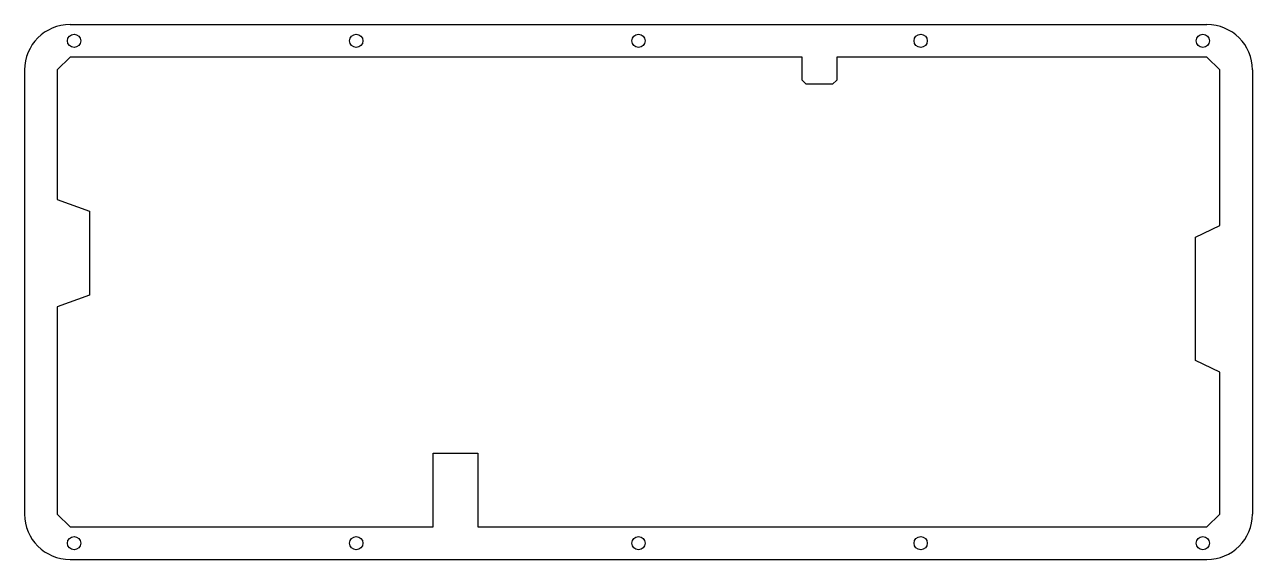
# Model space of a CAD drawing. Header units: millimetres. Extents: x 36 to 338, y -346 to -215.
import ezdxf

# ---------------------------------------------------------------- set-up
doc = ezdxf.new("R2010")
doc.units = ezdxf.units.MM
doc.header["$MEASUREMENT"] = 0

msp = doc.modelspace()

# ---------------------------------------------------------------- linework, layer by layer
at = {"linetype": 'Continuous'}
for p, q in [((47.62, -214.89), (327.02, -214.89)), ((36.45, -226.07), (36.45, -335.29)), ((338.2, -226.07), (338.2, -335.29)), ((47.62, -346.46), (327.02, -346.46))]:
    msp.add_line(p, q, dxfattribs=at)
msp.add_lwpolyline([(228.53, -229.57), (227.53, -228.57), (227.53, -222.89), (47.62, -222.89), (44.45, -226.07), (44.45, -257.92), (52.41, -260.81), (52.45, -268.47), (52.45, -281.45), (44.45, -284.36), (44.45, -335.29), (47.62, -338.46), (136.88, -338.46), (136.88, -320.29), (147.88, -320.29), (147.88, -338.46), (327.02, -338.46), (330.2, -335.29), (330.2, -300.36), (324.2, -297.56), (324.2, -267.15), (330.2, -264.36), (330.2, -226.07), (327.02, -222.89), (236.03, -222.89), (236.03, -228.57), (235.03, -229.57)], close=True)
for centre in [(48.62, -218.89), (117.97, -218.89), (187.32, -218.89), (187.32, -218.89), (256.67, -218.89), (326.02, -218.89), (48.62, -342.46), (117.97, -342.46), (187.32, -342.46), (256.67, -342.46), (326.02, -342.46)]:
    msp.add_circle(centre, 1.63)
for centre, radius, start, end in [((47.62, -226.07), 11.17, 90, 180), ((327.02, -226.07), 11.18, 0, 90), ((47.62, -335.29), 11.17, 180, 270), ((327.02, -335.29), 11.18, 270, 360)]:
    msp.add_arc(centre, radius, start, end, dxfattribs=at)

doc.saveas('drawing.dxf')
